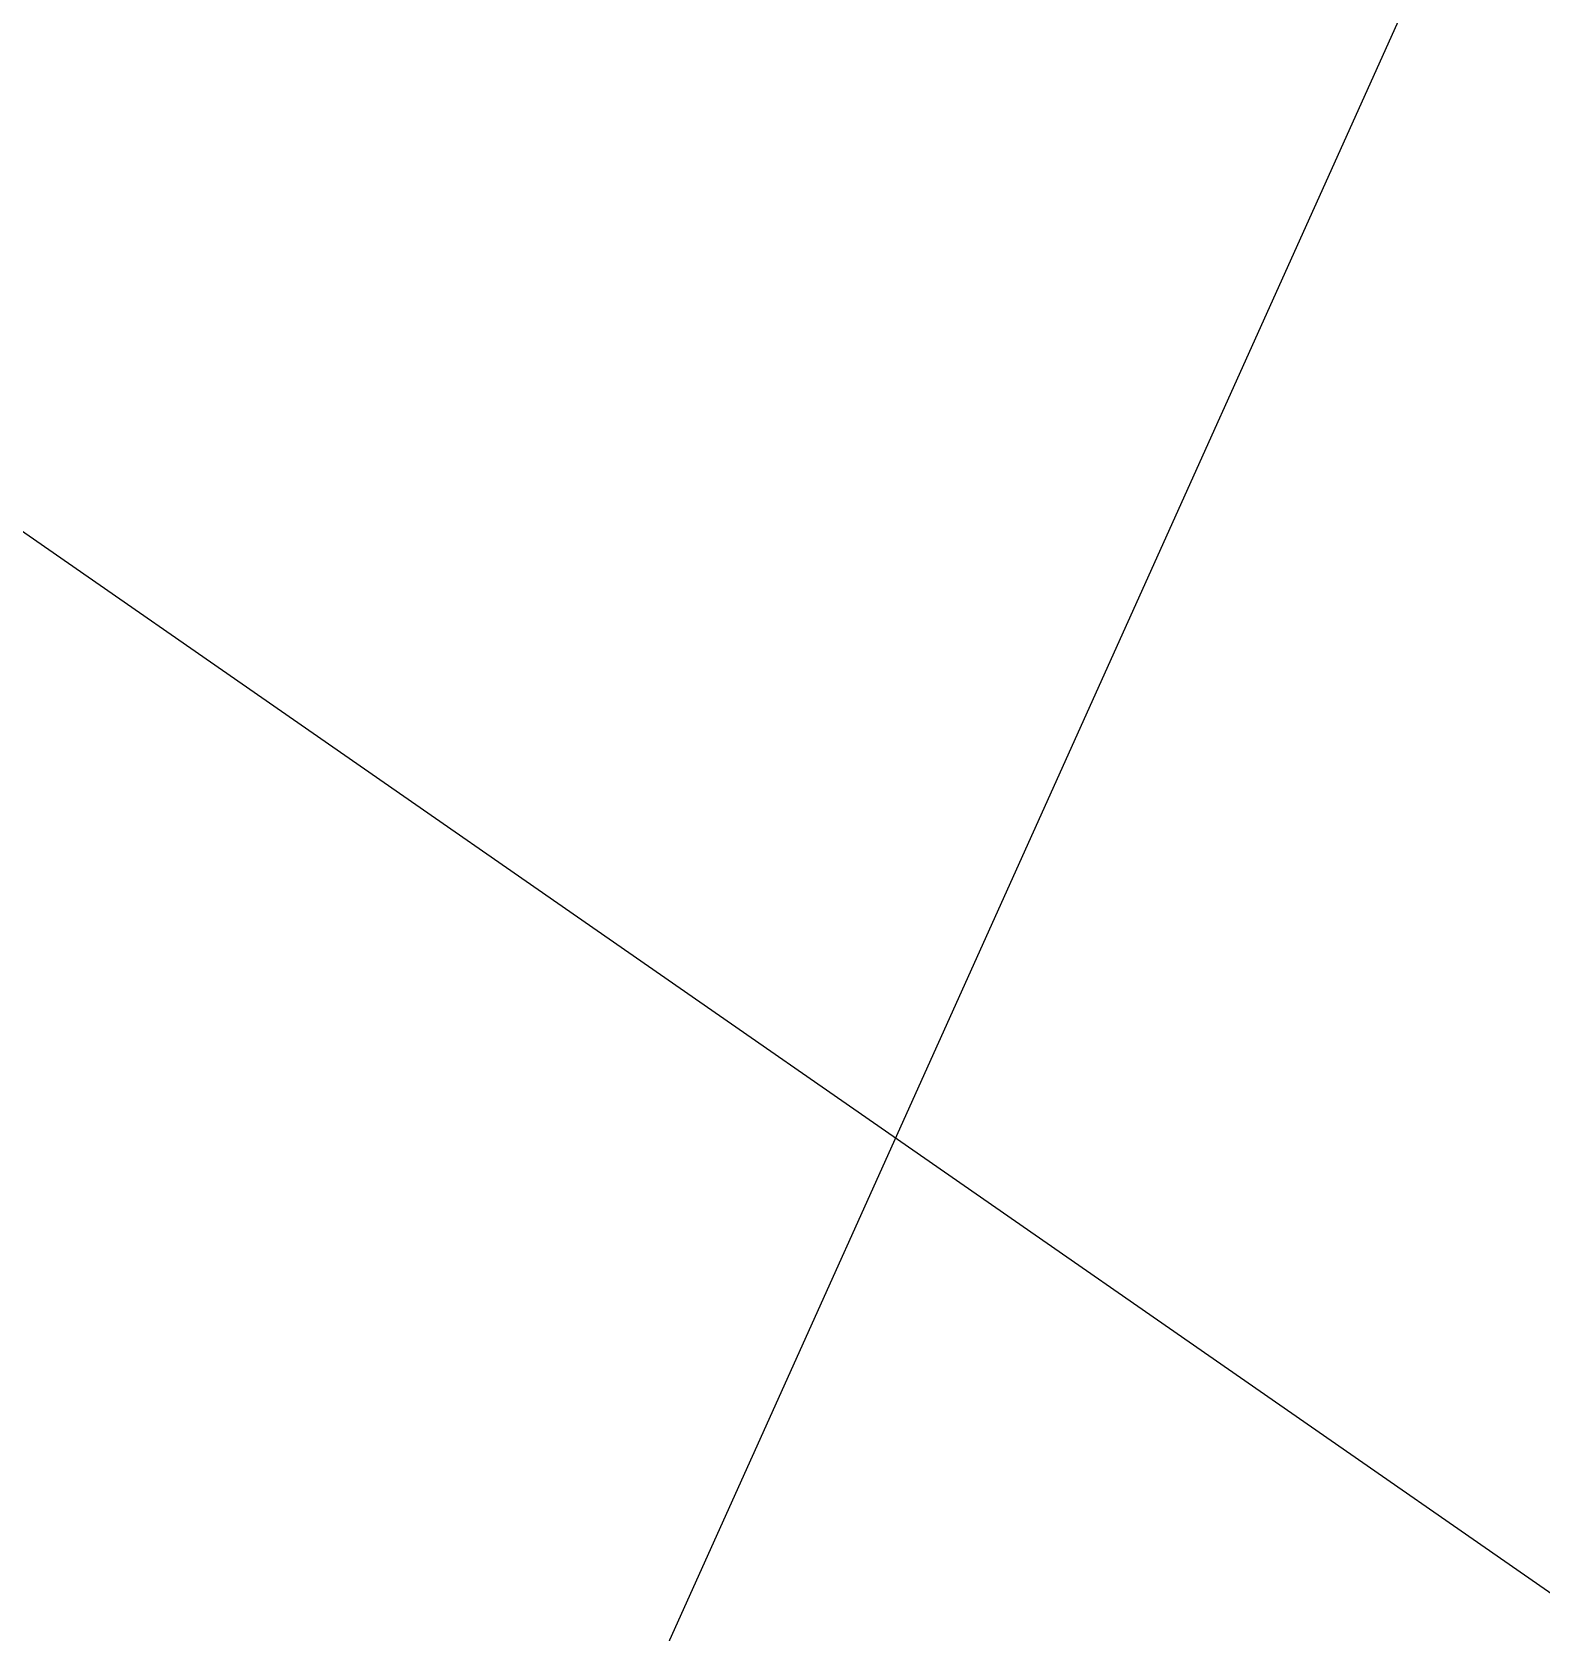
# Model space of a CAD drawing. Header units: metres. Extents: x -2743 to 126, y 13385 to 13916.
# Drawn here: x -1904.13416 to -1904.11805, y 13654.47906 to 13654.49613 of the extents above; entities that cross this region are included whole.
import ezdxf

# ---------------------------------------------------------------- set-up
doc = ezdxf.new("R2010")
doc.units = ezdxf.units.M
doc.layers.add('link-улица Берзарина_Покрытия — Новые$0$ДВ_ПП_Тип2_Р_покрытия_ПЧ_Местные', color=7, linetype='Continuous')
doc.layers.add('output[1-12]_3_ДЖКХ-24_03233pp$0$Водосток проектный', color=7, linetype='Continuous')

msp = doc.modelspace()

# ---------------------------------------------------------------- linework, layer by layer
at = {"layer": 'link-улица Берзарина_Покрытия — Новые$0$ДВ_ПП_Тип2_Р_покрытия_ПЧ_Местные'}
msp.add_lwpolyline([(-1917.843494, 13676.080644), (-1920.43599, 13665.351502), (-1918.322982, 13664.108515), (-1915.507, 13662.452), (-1906.359416, 13656.036823), (-1902.986, 13653.693), (-1898.258358, 13650.365339), (-1893.591992, 13662.075767), (-1896.675817, 13663.934115), (-1896.675817, 13663.934115), (-1897.622, 13664.604), (-1897.752084, 13664.749375), (-1898.190687, 13665.303086), (-1898.452449, 13665.715708), (-1898.950639, 13666.832466), (-1899.204938, 13668.027655), (-1899.224179, 13669.070192), (-1899.186427, 13669.415262), (-1899.087258, 13669.905071), (-1898.516316, 13672.614678)], dxfattribs=at)
at = {"layer": 'output[1-12]_3_ДЖКХ-24_03233pp$0$Водосток проектный'}
msp.add_lwpolyline([(-1905.412324, 13651.6236), (-1905.877401, 13651.832893), (-1906.342478, 13652.042186), (-1897.973053, 13670.640179), (-1897.507976, 13670.430886), (-1897.042899, 13670.221593), (-1905.412324, 13651.6236)], dxfattribs=at)

doc.saveas('drawing.dxf')
